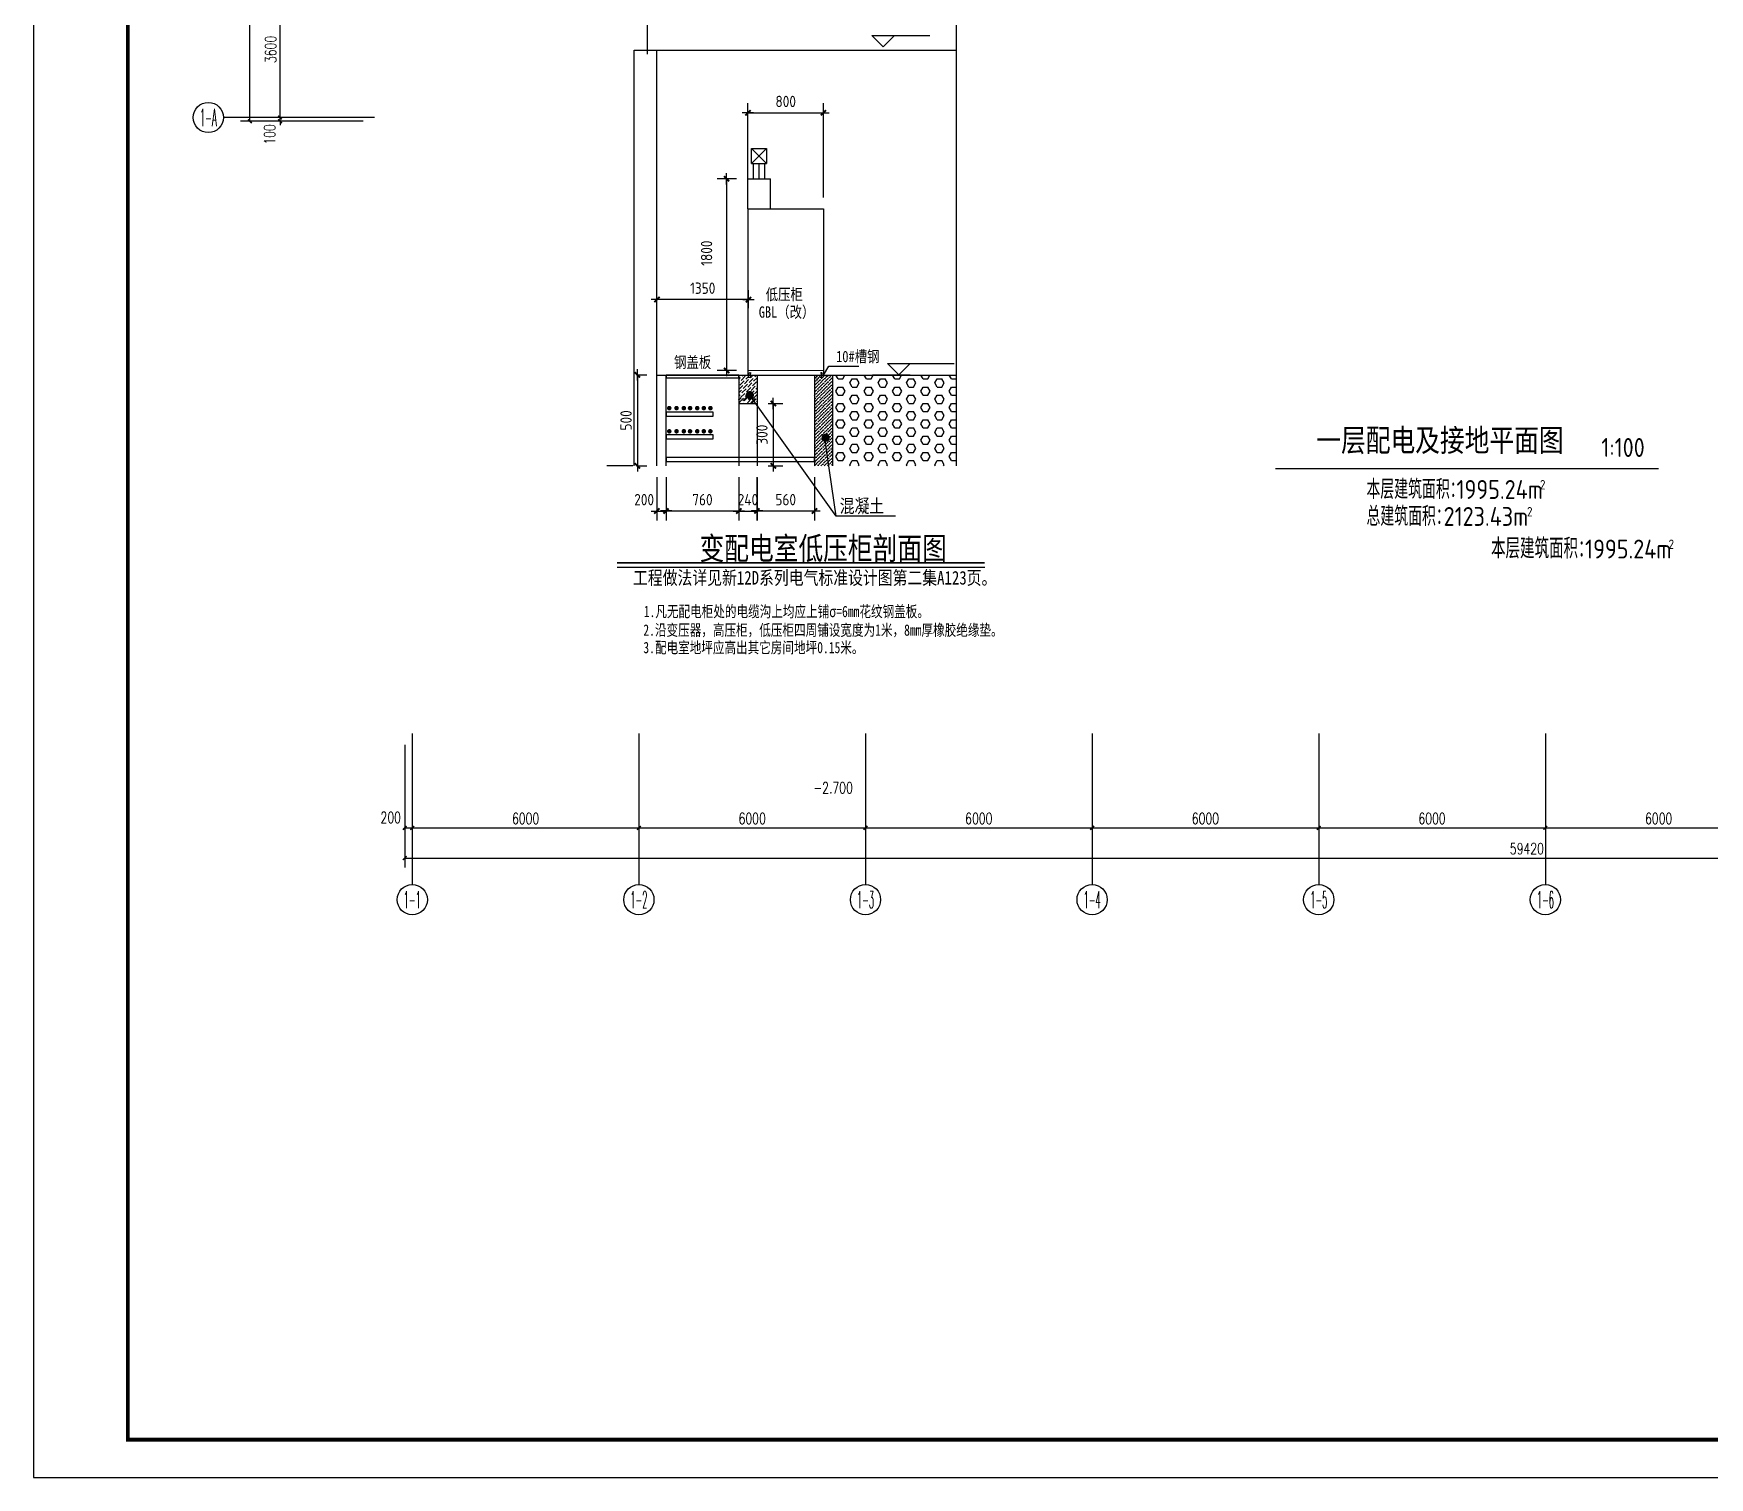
# Model space of a CAD drawing. Extents: x 815029915 to 815825525, y 579155098 to 579748855.
# Drawn here: x 815136770 to 815181143, y 579524220 to 579562431 of the extents above; entities that cross this region are included whole.
import ezdxf
from ezdxf.enums import TextEntityAlignment as Align

# ---------------------------------------------------------------- set-up
doc = ezdxf.new("R2010")
doc.units = 0
doc.header["$LTSCALE"] = 100
doc.header["$MEASUREMENT"] = 0
doc.linetypes.add('CONTINOUS', pattern=[0])
for name, color, linetype in [('AA', 122, 'Continuous'), ('AXIS', 3, 'Continuous'), ('AXIS_TEXT', 7, 'Continuous'), ('DIM_ELEV', 3, 'Continuous'), ('jj', 130, 'Continuous'), ('LWIRE', 4, 'Continuous'), ('PUB_TEXT', 7, 'Continuous'), ('text', 241, 'Continuous'), ('WALL', 9, 'Continuous'), ('ZG-图框层', 4, 'Continuous'), ('zm', 1, 'Continuous')]:
    doc.layers.add(name, color=color, linetype=linetype)
doc.styles.add('-华文细黑', font='', dxfattribs={"width": 0.8})
doc.styles.add('12', font='', dxfattribs={"width": 0.8})
doc.styles.add('_TCH_AXIS', font='COMPLEX', dxfattribs={"bigfont": 'GBCBIG'})
doc.styles.add('_TCH_DIM', font='SIMPLEX', dxfattribs={"bigfont": 'GBCBIG'})
doc.styles.add('_TCH_DIM_T3', font='SIMPLEX', dxfattribs={"width": 0.705882, "bigfont": 'GBCBIG'})
doc.styles.add('COMPLEX', font='COMPLEX')
doc.styles.get("Standard").update_dxf_attribs({"font": 'gbenor.shx', "bigfont": 'gbcbig.shx'})
doc.styles.add('图签各称', font='')
doc.styles.add('黑体', font='', dxfattribs={"width": 0.7})
doc.styles.get('-华文细黑').set_extended_font_data('STXihei')
doc.styles.get('12').set_extended_font_data('SimSun')
doc.styles.get('图签各称').set_extended_font_data('SimSun')
doc.styles.get('黑体').set_extended_font_data('SimHei')
doc.dimstyles.new('_TCH_ARCH-100', dxfattribs={"dimscale": 100, "dimtxt": 2.975, "dimasz": 1, "dimexe": 2.5, "dimexo": 3, "dimgap": 1, "dimtad": 1, "dimdec": 0, "dimzin": 0, "dimdsep": 46, "dimtxsty": '_TCH_DIM_T3', "dimblk": 'ARCHTICK', "dimcen": 0.09, "dimclrt": 7, "dimazin": 2, "dimtfac": 1, "dimtdec": 0, "dimtix": 1, "dimtmove": 2, "dimatfit": 3, "dimfxl": 0, "dimtolj": 1, "dimtzin": 0, "dimarcsym": 0})
doc.dimstyles.new('dimn', dxfattribs={"dimtxt": 300, "dimasz": 1, "dimexe": 250, "dimexo": 300, "dimgap": 150, "dimtad": 1, "dimdec": 0, "dimzin": 0, "dimdsep": 46, "dimtxsty": 'Standard', "dimblk": '_DIMX', "dimcen": 0.09, "dimclrt": 7, "dimadec": 1, "dimazin": 0, "dimtfac": 1, "dimtdec": 0, "dimtix": 1, "dimtmove": 2, "dimatfit": 3, "dimfxl": 0, "dimtolj": 1, "dimtzin": 0, "dimarcsym": 0})

# ---------------------------------------------------------------- blocks, each defined once
blk = doc.blocks.new('_DIMX')
blk.add_line((-150, 0), (150, 0))
at = {"const_width": 50}
blk.add_lwpolyline([(-70, -70), (70, 70)], dxfattribs=at)
blk = doc.blocks.new('*D97')
at = {"layer": 'AXIS', "color": 0, "lineweight": -2, "transparency": 16777216}
for p, q in [((815152731, 579553398), (815153008, 579553398)), ((815152758, 579553397), (815152758, 579550991)), ((815152731, 579550990), (815153008, 579550990))]:
    blk.add_line(p, q, dxfattribs=at)
at = {"layer": 'Defpoints', "color": 0, "transparency": 16777216}
for p in [(815152431, 579553398), (815152431, 579550990), (815152758, 579550990)]:
    blk.add_point(p, dxfattribs=at)
at = {"layer": 'AXIS', "color": 0, "lineweight": -2, "transparency": 16777216}
for p, rotation in [((815152758, 579553398), 90), ((815152758, 579550990), 270)]:
    blk.add_blockref('_DIMX', p, dxfattribs=dict(at, rotation=rotation))
at = {"layer": 'AXIS', "color": 7, "transparency": 16777216, "insert": (815152458, 579552194), "char_height": 300, "attachment_point": 5, "rotation": 90}
blk.add_mtext('\\A1;500', dxfattribs=at)
blk = doc.blocks.new('*D98')
at = {"layer": 'AXIS', "color": 0, "lineweight": -2, "transparency": 16777216}
for p, q in [((815153276, 579555153), (815153276, 579555642)), ((815155699, 579555392), (815153277, 579555392)), ((815155700, 579555161), (815155700, 579555642))]:
    blk.add_line(p, q, dxfattribs=at)
at = {"layer": 'Defpoints', "color": 0, "transparency": 16777216}
for p in [(815153276, 579555392), (815153276, 579554853), (815155700, 579554861)]:
    blk.add_point(p, dxfattribs=at)
at = {"layer": 'AXIS', "color": 0, "lineweight": -2, "transparency": 16777216, "rotation": 180}
blk.add_blockref('_DIMX', (815153276, 579555392), dxfattribs=at)
at = {"layer": 'AXIS', "color": 0, "lineweight": -2, "transparency": 16777216}
blk.add_blockref('_DIMX', (815155700, 579555392), dxfattribs=at)
at = {"layer": 'AXIS', "color": 7, "transparency": 16777216, "insert": (815154488, 579555692), "char_height": 300, "attachment_point": 5}
blk.add_mtext('\\A1;1350', dxfattribs=at)
blk = doc.blocks.new('*D99')
at = {"layer": 'AXIS', "color": 0, "lineweight": -2, "transparency": 16777216}
for p, q in [((815153276, 579550690), (815153276, 579549546)), ((815153516, 579550690), (815153516, 579549546)), ((815153275, 579549796), (815153274, 579549796)), ((815153276, 579549796), (815153516, 579549796)), ((815153517, 579549796), (815153518, 579549796))]:
    blk.add_line(p, q, dxfattribs=at)
at = {"layer": 'Defpoints', "color": 0, "transparency": 16777216}
for p in [(815153276, 579550990), (815153516, 579550990), (815153516, 579549796)]:
    blk.add_point(p, dxfattribs=at)
at = {"layer": 'AXIS', "color": 0, "lineweight": -2, "transparency": 16777216}
blk.add_blockref('_DIMX', (815153276, 579549796), dxfattribs=at)
at = {"layer": 'AXIS', "color": 0, "lineweight": -2, "transparency": 16777216, "rotation": 180}
blk.add_blockref('_DIMX', (815153516, 579549796), dxfattribs=at)
at = {"layer": 'AXIS', "color": 7, "transparency": 16777216, "insert": (815152937, 579550096), "char_height": 300, "attachment_point": 5}
blk.add_mtext('\\A1;200', dxfattribs=at)
blk = doc.blocks.new('*D101')
at = {"layer": 'AXIS', "color": 0, "lineweight": -2, "transparency": 16777216}
for p, q in [((815155445, 579550687), (815155445, 579549546)), ((815155925, 579550690), (815155925, 579549546)), ((815155444, 579549796), (815155443, 579549796)), ((815155445, 579549796), (815155925, 579549796)), ((815155926, 579549796), (815155927, 579549796))]:
    blk.add_line(p, q, dxfattribs=at)
at = {"layer": 'Defpoints', "color": 0, "transparency": 16777216}
for p in [(815155445, 579550987), (815155925, 579550990), (815155925, 579549796)]:
    blk.add_point(p, dxfattribs=at)
at = {"layer": 'AXIS', "color": 0, "lineweight": -2, "transparency": 16777216}
blk.add_blockref('_DIMX', (815155445, 579549796), dxfattribs=at)
at = {"layer": 'AXIS', "color": 0, "lineweight": -2, "transparency": 16777216, "rotation": 180}
blk.add_blockref('_DIMX', (815155925, 579549796), dxfattribs=at)
at = {"layer": 'AXIS', "color": 7, "transparency": 16777216, "insert": (815155685, 579550096), "char_height": 300, "attachment_point": 5}
blk.add_mtext('\\A1;240', dxfattribs=at)
blk = doc.blocks.new('*D104')
at = {"layer": 'AXIS', "color": 0, "lineweight": -2, "transparency": 16777216}
for p, q in [((815156225, 579552642), (815156606, 579552642)), ((815156356, 579552641), (815156356, 579550991)), ((815156225, 579550990), (815156606, 579550990))]:
    blk.add_line(p, q, dxfattribs=at)
at = {"layer": 'Defpoints', "color": 0, "transparency": 16777216}
for p in [(815155925, 579552642), (815155925, 579550990), (815156356, 579550990)]:
    blk.add_point(p, dxfattribs=at)
at = {"layer": 'AXIS', "color": 0, "lineweight": -2, "transparency": 16777216}
for p, rotation in [((815156356, 579552642), 90), ((815156356, 579550990), 270)]:
    blk.add_blockref('_DIMX', p, dxfattribs=dict(at, rotation=rotation))
at = {"layer": 'AXIS', "color": 7, "transparency": 16777216, "insert": (815156056, 579551816), "char_height": 300, "attachment_point": 5, "rotation": 90}
blk.add_mtext('\\A1;300', dxfattribs=at)
blk = doc.blocks.new('*U93')
at = {"style": '12', "width": 0.8}
blk.add_text('钢盖板', height=300, dxfattribs=at).set_placement((82721, 618331))
blk = doc.blocks.new('_AXISO')
blk.add_circle((0, 0), 0.5)
at = {"layer": 'AXIS_TEXT', "style": 'COMPLEX', "width": 1.041667}
blk.add_attdef('A', text='', height=0.56, dxfattribs=at).set_placement((-0.25, -0.28), (0.25, -0.28), align=Align.FIT)
blk = doc.blocks.new('_ArchTick')
at = {"color": 0, "linetype": 'ByBlock', "const_width": 0.4}
blk.add_lwpolyline([(-0.5, -0.5), (0.5, 0.5)], dxfattribs=at)
blk = doc.blocks.new('*D191')
at = {"layer": 'AXIS', "color": 0, "lineweight": -2, "transparency": 16777216}
for p, q in [((815145498, 579588610), (815142248, 579588610)), ((815142498, 579560110), (815142498, 579588610)), ((815145498, 579560110), (815142248, 579560110))]:
    blk.add_line(p, q, dxfattribs=at)
at = {"layer": 'Defpoints', "color": 0, "transparency": 16777216}
for p in [(815142498, 579588610), (815145798, 579588610), (815145798, 579560110)]:
    blk.add_point(p, dxfattribs=at)
at = {"layer": 'AXIS', "color": 0, "lineweight": -2, "transparency": 16777216, "xscale": 100, "yscale": 100, "zscale": 100}
for p, rotation in [((815142498, 579588610), 90), ((815142498, 579560110), 270)]:
    blk.add_blockref('_ArchTick', p, dxfattribs=dict(at, rotation=rotation))
at = {"layer": 'AXIS', "color": 7, "transparency": 16777216, "insert": (815142249, 579574360), "char_height": 297.5, "attachment_point": 5, "rotation": 90, "style": '_TCH_DIM_T3'}
blk.add_mtext('\\A1;28500', dxfattribs=at)
blk = doc.blocks.new('*D192')
at = {"layer": 'AXIS', "color": 0, "lineweight": -2, "transparency": 16777216}
for p, q in [((815145498, 579560210), (815143048, 579560210)), ((815143298, 579560210), (815143298, 579560310)), ((815143298, 579560110), (815143298, 579560210)), ((815145498, 579560110), (815143048, 579560110)), ((815143298, 579560110), (815143298, 579560010))]:
    blk.add_line(p, q, dxfattribs=at)
at = {"layer": 'Defpoints', "color": 0, "transparency": 16777216}
for p in [(815143298, 579560210), (815145798, 579560210), (815145798, 579560110)]:
    blk.add_point(p, dxfattribs=at)
at = {"layer": 'AXIS', "color": 0, "lineweight": -2, "transparency": 16777216, "xscale": 100, "yscale": 100, "zscale": 100}
for p, rotation in [((815143298, 579560210), 270), ((815143298, 579560110), 90)]:
    blk.add_blockref('_ArchTick', p, dxfattribs=dict(at, rotation=rotation))
at = {"layer": 'AXIS', "color": 7, "transparency": 16777216, "insert": (815143023, 579559760), "char_height": 297.5, "attachment_point": 5, "rotation": 90, "style": '_TCH_DIM_T3'}
blk.add_mtext('\\A1;100', dxfattribs=at)
blk = doc.blocks.new('*D193')
at = {"layer": 'AXIS', "color": 0, "lineweight": -2, "transparency": 16777216}
for p, q in [((815145498, 579563810), (815143048, 579563810)), ((815143298, 579560210), (815143298, 579563810)), ((815145498, 579560210), (815143048, 579560210))]:
    blk.add_line(p, q, dxfattribs=at)
at = {"layer": 'Defpoints', "color": 0, "transparency": 16777216}
for p in [(815143298, 579563810), (815145798, 579563810), (815145798, 579560210)]:
    blk.add_point(p, dxfattribs=at)
at = {"layer": 'AXIS', "color": 0, "lineweight": -2, "transparency": 16777216, "xscale": 100, "yscale": 100, "zscale": 100}
for p, rotation in [((815143298, 579563810), 90), ((815143298, 579560210), 270)]:
    blk.add_blockref('_ArchTick', p, dxfattribs=dict(at, rotation=rotation))
at = {"layer": 'AXIS', "color": 7, "transparency": 16777216, "insert": (815143049, 579562010), "char_height": 297.5, "attachment_point": 5, "rotation": 90, "style": '_TCH_DIM_T3'}
blk.add_mtext('\\A1;3600', dxfattribs=at)
blk = doc.blocks.new('*D216')
at = {"layer": 'AXIS', "color": 0, "lineweight": -2, "transparency": 16777216}
for p, q in [((815146598, 579543610), (815146598, 579540360)), ((815206018, 579543610), (815206018, 579540360)), ((815146598, 579540610), (815206018, 579540610))]:
    blk.add_line(p, q, dxfattribs=at)
at = {"layer": 'Defpoints', "color": 0, "transparency": 16777216}
for p in [(815146598, 579543910), (815206018, 579543910), (815206018, 579540610)]:
    blk.add_point(p, dxfattribs=at)
at = {"layer": 'AXIS', "color": 0, "lineweight": -2, "transparency": 16777216, "xscale": 100, "yscale": 100, "zscale": 100, "rotation": 180}
blk.add_blockref('_ArchTick', (815146598, 579540610), dxfattribs=at)
at = {"layer": 'AXIS', "color": 0, "lineweight": -2, "transparency": 16777216, "xscale": 100, "yscale": 100, "zscale": 100}
blk.add_blockref('_ArchTick', (815206018, 579540610), dxfattribs=at)
at = {"layer": 'AXIS', "color": 7, "transparency": 16777216, "insert": (815176308, 579540859), "char_height": 297.5, "attachment_point": 5, "style": '_TCH_DIM_T3'}
blk.add_mtext('\\A1;59420', dxfattribs=at)
blk = doc.blocks.new('*D217')
at = {"layer": 'AXIS', "color": 0, "lineweight": -2, "transparency": 16777216}
for p, q in [((815146598, 579543610), (815146598, 579541160)), ((815146798, 579543610), (815146798, 579541160)), ((815146598, 579541410), (815146798, 579541410))]:
    blk.add_line(p, q, dxfattribs=at)
at = {"layer": 'Defpoints', "color": 0, "transparency": 16777216}
for p in [(815146598, 579543910), (815146798, 579543910), (815146798, 579541410)]:
    blk.add_point(p, dxfattribs=at)
at = {"layer": 'AXIS', "color": 0, "lineweight": -2, "transparency": 16777216, "xscale": 100, "yscale": 100, "zscale": 100, "rotation": 180}
blk.add_blockref('_ArchTick', (815146598, 579541410), dxfattribs=at)
at = {"layer": 'AXIS', "color": 0, "lineweight": -2, "transparency": 16777216, "xscale": 100, "yscale": 100, "zscale": 100}
blk.add_blockref('_ArchTick', (815146798, 579541410), dxfattribs=at)
at = {"layer": 'AXIS', "color": 7, "transparency": 16777216, "insert": (815146228, 579541685), "char_height": 297.5, "attachment_point": 5, "style": '_TCH_DIM_T3'}
blk.add_mtext('\\A1;200', dxfattribs=at)
blk = doc.blocks.new('*D218')
at = {"layer": 'AXIS', "color": 0, "lineweight": -2, "transparency": 16777216}
for p, q in [((815146798, 579543610), (815146798, 579541160)), ((815152798, 579543610), (815152798, 579541160)), ((815146798, 579541410), (815152798, 579541410))]:
    blk.add_line(p, q, dxfattribs=at)
at = {"layer": 'Defpoints', "color": 0, "transparency": 16777216}
for p in [(815146798, 579543910), (815152798, 579543910), (815152798, 579541410)]:
    blk.add_point(p, dxfattribs=at)
at = {"layer": 'AXIS', "color": 0, "lineweight": -2, "transparency": 16777216, "xscale": 100, "yscale": 100, "zscale": 100, "rotation": 180}
blk.add_blockref('_ArchTick', (815146798, 579541410), dxfattribs=at)
at = {"layer": 'AXIS', "color": 0, "lineweight": -2, "transparency": 16777216, "xscale": 100, "yscale": 100, "zscale": 100}
blk.add_blockref('_ArchTick', (815152798, 579541410), dxfattribs=at)
at = {"layer": 'AXIS', "color": 7, "transparency": 16777216, "insert": (815149798, 579541659), "char_height": 297.5, "attachment_point": 5, "style": '_TCH_DIM_T3'}
blk.add_mtext('\\A1;6000', dxfattribs=at)
blk = doc.blocks.new('*D219')
at = {"layer": 'AXIS', "color": 0, "lineweight": -2, "transparency": 16777216}
for p, q in [((815152798, 579543610), (815152798, 579541160)), ((815158798, 579543610), (815158798, 579541160)), ((815152798, 579541410), (815158798, 579541410))]:
    blk.add_line(p, q, dxfattribs=at)
at = {"layer": 'Defpoints', "color": 0, "transparency": 16777216}
for p in [(815152798, 579543910), (815158798, 579543910), (815158798, 579541410)]:
    blk.add_point(p, dxfattribs=at)
at = {"layer": 'AXIS', "color": 0, "lineweight": -2, "transparency": 16777216, "xscale": 100, "yscale": 100, "zscale": 100, "rotation": 180}
blk.add_blockref('_ArchTick', (815152798, 579541410), dxfattribs=at)
at = {"layer": 'AXIS', "color": 0, "lineweight": -2, "transparency": 16777216, "xscale": 100, "yscale": 100, "zscale": 100}
blk.add_blockref('_ArchTick', (815158798, 579541410), dxfattribs=at)
at = {"layer": 'AXIS', "color": 7, "transparency": 16777216, "insert": (815155798, 579541659), "char_height": 297.5, "attachment_point": 5, "style": '_TCH_DIM_T3'}
blk.add_mtext('\\A1;6000', dxfattribs=at)
blk = doc.blocks.new('*D220')
at = {"layer": 'AXIS', "color": 0, "lineweight": -2, "transparency": 16777216}
for p, q in [((815158798, 579543610), (815158798, 579541160)), ((815164798, 579543610), (815164798, 579541160)), ((815158798, 579541410), (815164798, 579541410))]:
    blk.add_line(p, q, dxfattribs=at)
at = {"layer": 'Defpoints', "color": 0, "transparency": 16777216}
for p in [(815158798, 579543910), (815164798, 579543910), (815164798, 579541410)]:
    blk.add_point(p, dxfattribs=at)
at = {"layer": 'AXIS', "color": 0, "lineweight": -2, "transparency": 16777216, "xscale": 100, "yscale": 100, "zscale": 100, "rotation": 180}
blk.add_blockref('_ArchTick', (815158798, 579541410), dxfattribs=at)
at = {"layer": 'AXIS', "color": 0, "lineweight": -2, "transparency": 16777216, "xscale": 100, "yscale": 100, "zscale": 100}
blk.add_blockref('_ArchTick', (815164798, 579541410), dxfattribs=at)
at = {"layer": 'AXIS', "color": 7, "transparency": 16777216, "insert": (815161798, 579541659), "char_height": 297.5, "attachment_point": 5, "style": '_TCH_DIM_T3'}
blk.add_mtext('\\A1;6000', dxfattribs=at)
blk = doc.blocks.new('*D221')
at = {"layer": 'AXIS', "color": 0, "lineweight": -2, "transparency": 16777216}
for p, q in [((815164798, 579543610), (815164798, 579541160)), ((815170798, 579543610), (815170798, 579541160)), ((815164798, 579541410), (815170798, 579541410))]:
    blk.add_line(p, q, dxfattribs=at)
at = {"layer": 'Defpoints', "color": 0, "transparency": 16777216}
for p in [(815164798, 579543910), (815170798, 579543910), (815170798, 579541410)]:
    blk.add_point(p, dxfattribs=at)
at = {"layer": 'AXIS', "color": 0, "lineweight": -2, "transparency": 16777216, "xscale": 100, "yscale": 100, "zscale": 100, "rotation": 180}
blk.add_blockref('_ArchTick', (815164798, 579541410), dxfattribs=at)
at = {"layer": 'AXIS', "color": 0, "lineweight": -2, "transparency": 16777216, "xscale": 100, "yscale": 100, "zscale": 100}
blk.add_blockref('_ArchTick', (815170798, 579541410), dxfattribs=at)
at = {"layer": 'AXIS', "color": 7, "transparency": 16777216, "insert": (815167798, 579541659), "char_height": 297.5, "attachment_point": 5, "style": '_TCH_DIM_T3'}
blk.add_mtext('\\A1;6000', dxfattribs=at)
blk = doc.blocks.new('*D222')
at = {"layer": 'AXIS', "color": 0, "lineweight": -2, "transparency": 16777216}
for p, q in [((815170798, 579543610), (815170798, 579541160)), ((815176798, 579543610), (815176798, 579541160)), ((815170798, 579541410), (815176798, 579541410))]:
    blk.add_line(p, q, dxfattribs=at)
at = {"layer": 'Defpoints', "color": 0, "transparency": 16777216}
for p in [(815170798, 579543910), (815176798, 579543910), (815176798, 579541410)]:
    blk.add_point(p, dxfattribs=at)
at = {"layer": 'AXIS', "color": 0, "lineweight": -2, "transparency": 16777216, "xscale": 100, "yscale": 100, "zscale": 100, "rotation": 180}
blk.add_blockref('_ArchTick', (815170798, 579541410), dxfattribs=at)
at = {"layer": 'AXIS', "color": 0, "lineweight": -2, "transparency": 16777216, "xscale": 100, "yscale": 100, "zscale": 100}
blk.add_blockref('_ArchTick', (815176798, 579541410), dxfattribs=at)
at = {"layer": 'AXIS', "color": 7, "transparency": 16777216, "insert": (815173798, 579541659), "char_height": 297.5, "attachment_point": 5, "style": '_TCH_DIM_T3'}
blk.add_mtext('\\A1;6000', dxfattribs=at)
blk = doc.blocks.new('*D223')
at = {"layer": 'AXIS', "color": 0, "lineweight": -2, "transparency": 16777216}
for p, q in [((815176798, 579543610), (815176798, 579541160)), ((815182798, 579543610), (815182798, 579541160)), ((815176798, 579541410), (815182798, 579541410))]:
    blk.add_line(p, q, dxfattribs=at)
at = {"layer": 'Defpoints', "color": 0, "transparency": 16777216}
for p in [(815176798, 579543910), (815182798, 579543910), (815182798, 579541410)]:
    blk.add_point(p, dxfattribs=at)
at = {"layer": 'AXIS', "color": 0, "lineweight": -2, "transparency": 16777216, "xscale": 100, "yscale": 100, "zscale": 100, "rotation": 180}
blk.add_blockref('_ArchTick', (815176798, 579541410), dxfattribs=at)
at = {"layer": 'AXIS', "color": 0, "lineweight": -2, "transparency": 16777216, "xscale": 100, "yscale": 100, "zscale": 100}
blk.add_blockref('_ArchTick', (815182798, 579541410), dxfattribs=at)
at = {"layer": 'AXIS', "color": 7, "transparency": 16777216, "insert": (815179798, 579541659), "char_height": 297.5, "attachment_point": 5, "style": '_TCH_DIM_T3'}
blk.add_mtext('\\A1;6000', dxfattribs=at)
blk = doc.blocks.new('ll')
at = {"layer": 'ZG-图框层'}
blk.add_lwpolyline([(815136770, 579524220), (815255670, 579524220), (815255670, 579608320), (815136770, 579608320)], close=True, dxfattribs=at)

msp = doc.modelspace()

# ---------------------------------------------------------------- hatches: boundary and pattern name
h = msp.add_hatch()
h.set_pattern_fill('HEX', color=256, scale=1000, style=0)
h.set_pattern_definition([(0, (814678446.21, 578917847.46), (0, 216.50635), [125, -250]), (120, (814678446.21, 578917847.46), (-187.5, -108.253175), [125, -250]), (60, (814678571.21, 578917847.46), (-187.5, 108.253175), [125, -250])])
h.paths.add_polyline_path([(815161196.8, 579553389.6), (815159484.7, 579553389.6), (815157925.2, 579553389.6), (815157925.2, 579550989.6), (815159311.5, 579550989.6), (815159311.5, 579551362.3, -0.4142136), (815159256.7, 579551417.1, -1), (815159366.3, 579551417.1, -0.4142136), (815159311.5, 579551362.3), (815159311.5, 579550989.6), (815161196.8, 579550989.6)])
at = {"layer": 'jj', "linetype": 'Continuous'}
h = msp.add_hatch(dxfattribs=at)
h.set_pattern_fill('ANSI36', color=256, scale=500, style=0)
h.set_pattern_definition([(45, (814678446.21, 578917847.456), (33.1456304, 121.533978), [156.25, -31.25, 0, -31.25])])
h.paths.add_polyline_path([(815157925.2, 579553389.6), (815157674.1, 579553389.6), (815157674.1, 579553329.6), (815157629, 579553329.6), (815157629, 579553389.6), (815157445.2, 579553389.6), (815157445.2, 579551209.2), (815157447.9, 579551209.2), (815157447.9, 579551105.7), (815157445.2, 579551105.7), (815157445.2, 579550989.6), (815157925.2, 579550989.6)])

# ---------------------------------------------------------------- linework, layer by layer
for p, q in [((815161196.8, 579563186.6), (815161196.8, 579550989.6)), ((815159266.2, 579562075.8), (815158966.2, 579562375.8)), ((815158966.2, 579562375.8), (815159566.2, 579562375.8)), ((815159566.2, 579562375.8), (815159266.2, 579562075.8)), ((815159566.2, 579562375.8), (815160496.8, 579562375.8)), ((815158022.2, 579549657.8), (815155735.7, 579552863.5)), ((815158022.2, 579549657.8), (815157721, 579551713.4)), ((815159588.4, 579549657.8), (815158022.2, 579549657.8)), ((815161953, 579548298.2), (815152219.1, 579548298.2)), ((815161953, 579548298.2), (815152219.1, 579548298.2))]:
    msp.add_line(p, q)
msp.add_lwpolyline([(815155445.2, 579553389.6), (815153516.1, 579553389.6), (815153516.1, 579553318.2), (815155445.2, 579553318.2)], close=True)
at = {"const_width": 109.1}
for points in [[(815155680.9, 579552863.5, 1), (815155790.5, 579552863.5, 1)], [(815157688.3, 579551735.5, 1), (815157797.9, 579551735.5, 1)]]:
    msp.add_lwpolyline(points, format="xyb", close=True, dxfattribs=at)
at = {"const_width": 40}
msp.add_lwpolyline([(815161953, 579548426.3), (815152219.1, 579548426.3)], dxfattribs=at)
msp.add_lwpolyline([(815161953, 579548426.3), (815152219.1, 579548426.3)], dxfattribs=at)
at = {"layer": 'AA', "linetype": 'CONTINOUS'}
for p, q in [((815155777.6, 579558989.6), (815155777.6, 579559389.6)), ((815155777.6, 579559389.6), (815156177.6, 579558989.6)), ((815155777.6, 579558989.6), (815156177.6, 579559389.6)), ((815155777.6, 579559389.6), (815156177.6, 579559389.6)), ((815156177.6, 579559389.6), (815156177.6, 579558989.6)), ((815155777.6, 579558989.6), (815156177.6, 579558989.6)), ((815155835.2, 579558589.6), (815155835.2, 579558989.6)), ((815155985.2, 579558589.6), (815155985.2, 579558989.6)), ((815156135.2, 579558589.6), (815156135.2, 579558989.6)), ((815155685.2, 579557789.6), (815155685.2, 579558589.6)), ((815155685.2, 579558589.6), (815156285.2, 579558589.6)), ((815156285.2, 579557789.6), (815156285.2, 579558589.6)), ((815155685.2, 579557789.6), (815157685.2, 579557789.6)), ((815155685.2, 579557789.6), (815155685.2, 579553389.6)), ((815157685.2, 579557789.6), (815157685.2, 579553389.6)), ((815157685.2, 579553389.6), (815157826.5, 579553628.2)), ((815157826.5, 579553628.2), (815158621.9, 579553628.2)), ((815155745.2, 579553389.6), (815155745.2, 579553468.9)), ((815155745.2, 579553449.6), (815155745.2, 579553329.6)), ((815155745.2, 579553429.7), (815155745.2, 579553316.2)), ((815157629, 579553389.6), (815157629, 579553468.9)), ((815157629, 579553449.6), (815157629, 579553329.6)), ((815157629, 579553429.7), (815157629, 579553316.2)), ((815159484.7, 579553389.6), (815161196.8, 579553389.6))]:
    msp.add_line(p, q, dxfattribs=at)
at = {"layer": 'AA', "linetype": 'CONTINOUS', "const_width": 20}
for points in [[(815157685.2, 579553514.3), (815155685.2, 579553514.3)], [(815155780.4, 579553449.6), (815155700, 579553449.6), (815155700, 579553329.6), (815155780.4, 579553329.6)], [(815157593.8, 579553449.6), (815157674.1, 579553449.6), (815157674.1, 579553329.6), (815157593.8, 579553329.6)]]:
    msp.add_lwpolyline(points, dxfattribs=at)
at = {"layer": 'AXIS'}
for p, q in [((815153021.8, 579561887.1), (815153021.8, 579563458.9)), ((815145798.1, 579560210.1), (815141798.1, 579560210.1)), ((815153276.1, 579554419.6), (815153276.1, 579560110.5)), ((815155385.2, 579558589.6), (815154870.1, 579558589.6)), ((815155120.1, 579558588.6), (815155120.1, 579553515.3)), ((815155385.2, 579553514.3), (815154870.1, 579553514.3)), ((815146798.1, 579543910.1), (815146798.1, 579539910.1)), ((815152798.1, 579543910.1), (815152798.1, 579539910.1)), ((815158798.1, 579543910.1), (815158798.1, 579539910.1)), ((815164798.1, 579543910.1), (815164798.1, 579539910.1)), ((815170798.1, 579543910.1), (815170798.1, 579539910.1)), ((815176798.1, 579543910.1), (815176798.1, 579539910.1))]:
    msp.add_line(p, q, dxfattribs=at)
at = {"layer": 'Defpoints', "color": 0, "linetype": 'ByBlock'}
for p in [(815156177.6, 579559039.6), (815156177.6, 579557789.6), (815155745.2, 579553329.6), (815155745.2, 579553329.6), (815157629, 579553329.6), (815157629, 579553329.6)]:
    msp.add_point(p, dxfattribs=at)
at = {"layer": 'DIM_ELEV'}
for p, q in [((815159677.8, 579553400.8), (815159377.8, 579553700.8)), ((815159377.8, 579553700.8), (815161142.8, 579553700.8)), ((815159677.8, 579553400.8), (815159977.8, 579553700.8)), ((815158985.1, 579553400.8), (815159977.8, 579553400.8))]:
    msp.add_line(p, q, dxfattribs=at)
at = {"layer": 'jj'}
for p, q in [((815155445.2, 579553389.6), (815155445.2, 579550989.6)), ((815155445.2, 579553368.5), (815155466.2, 579553389.6)), ((815155445.2, 579553280.1), (815155492.6, 579553327.6)), ((815155445.2, 579553191.7), (815155459.5, 579553206)), ((815155445.2, 579553014.9), (815155547.9, 579553117.6)), ((815155470.5, 579553128.7), (815155581, 579553239.2)), ((815155503.7, 579553250.2), (815155614.2, 579553360.7)), ((815155536.8, 579553371.8), (815155554.6, 579553389.6)), ((815155558.9, 579553040.3), (815155669.4, 579553150.8)), ((815155592.1, 579553161.8), (815155702.6, 579553272.3)), ((815155625.2, 579553283.4), (815155700, 579553358.2)), ((815155680.5, 579553073.5), (815155791, 579553183.9)), ((815155713.6, 579553195), (815155824.1, 579553305.5)), ((815155746.8, 579553316.5), (815155819.8, 579553389.6)), ((815155768.9, 579552985.1), (815155879.3, 579553095.6)), ((815155802, 579553106.6), (815155912.5, 579553217.1)), ((815155835.1, 579553228.1), (815155925.2, 579553318.2)), ((815155868.3, 579553349.7), (815155908.2, 579553389.6)), ((815155923.5, 579553139.7), (815155925.2, 579553141.4)), ((815155925.2, 579553389.6), (815155925.2, 579550989.6)), ((815157445.2, 579553389.6), (815157445.2, 579550989.6)), ((815157925.2, 579553389.6), (815157925.2, 579550989.6)), ((815155445.2, 579552926.6), (815155514.7, 579552996.1)), ((815155445.2, 579552838.2), (815155481.6, 579552874.6)), ((815155445.2, 579552732.7), (815155503.7, 579552791.3)), ((815155445.2, 579552749.8), (815155448.4, 579552753)), ((815155445.2, 579552644.4), (815155470.5, 579552669.7)), ((815155459.5, 579552675.7), (815155570, 579552786.2)), ((815155492.6, 579552797.2), (815155603.1, 579552907.7)), ((815155525.8, 579552918.8), (815155636.3, 579553029.3)), ((815155547.9, 579552710.9), (815155658.4, 579552821.4)), ((815155568.8, 579552641.6), (815155581, 579552653.8)), ((815155581, 579552708.9), (815155691.5, 579552819.3)), ((815155614.2, 579552830.4), (815155724.7, 579552940.9)), ((815155647.3, 579552951.9), (815155757.8, 579553062.4)), ((815155669.4, 579552659.1), (815155779.9, 579552769.6)), ((815155702.6, 579552742), (815155813, 579552852.5)), ((815155735.7, 579552863.5), (815155846.2, 579552974)), ((815155762.2, 579552659.1), (815155872.6, 579552769.6)), ((815155791, 579552653.6), (815155901.4, 579552764.1)), ((815155824.1, 579552775.1), (815155925.2, 579552876.2)), ((815155857.2, 579552896.7), (815155925.2, 579552964.6)), ((815155890.4, 579553018.2), (815155925.2, 579553053)), ((815155912.5, 579552686.8), (815155925.2, 579552699.4))]:
    msp.add_line(p, q, dxfattribs=at)
for points in [[(815154765.4, 579552409.2), (815153522.1, 579552409.2), (815153522.1, 579552305.7), (815154765.4, 579552305.7)], [(815154765.4, 579551809.2), (815153522.1, 579551809.2), (815153522.1, 579551705.7), (815154765.4, 579551705.7)], [(815157447.9, 579551209.2), (815153522.1, 579551209.2), (815153522.1, 579551105.7), (815157447.9, 579551105.7)]]:
    msp.add_lwpolyline(points, close=True, dxfattribs=at)
at = {"layer": 'jj', "const_width": 60}
for points in [[(815153632.2, 579552518.9, -1), (815153572.2, 579552518.9, -1)], [(815153825.1, 579552518.9, -1), (815153765.1, 579552518.9, -1)], [(815154017.9, 579552518.9, -1), (815153957.9, 579552518.9, -1)], [(815154182.6, 579552518.9, -1), (815154122.6, 579552518.9, -1)], [(815154372.9, 579552518.9, -1), (815154313, 579552518.9, -1)], [(815154546.4, 579552518.9, -1), (815154486.4, 579552518.9, -1)], [(815154721.1, 579552518.9, -1), (815154661.1, 579552518.9, -1)], [(815153632.2, 579551905.2, -1), (815153572.2, 579551905.2, -1)], [(815153825.1, 579551905.2, -1), (815153765.1, 579551905.2, -1)], [(815154017.9, 579551905.2, -1), (815153957.9, 579551905.2, -1)], [(815154182.6, 579551905.2, -1), (815154122.6, 579551905.2, -1)], [(815154372.9, 579551905.2, -1), (815154313, 579551905.2, -1)], [(815154546.4, 579551905.2, -1), (815154486.4, 579551905.2, -1)], [(815154721.1, 579551905.2, -1), (815154661.1, 579551905.2, -1)]]:
    msp.add_lwpolyline(points, format="xyb", close=True, dxfattribs=at)
at = {"layer": 'LWIRE', "color": 3, "linetype": 'Continuous'}
for p, q in [((815152676.1, 579561989.6), (815161196.8, 579561989.6)), ((815153276.1, 579553389.6), (815155685.2, 579553389.6)), ((815153276.1, 579553389.6), (815161196.8, 579553389.6)), ((815155445.2, 579552641.6), (815155925.2, 579552641.6)), ((815152641.1, 579550988.2), (815151950.1, 579550988.2))]:
    msp.add_line(p, q, dxfattribs=at)
at = {"layer": 'WALL'}
for p, q in [((815152676.1, 579550989.6), (815152676.1, 579561989.6)), ((815153276.1, 579550989.6), (815153276.1, 579561989.6)), ((815153516.1, 579550989.6), (815153516.1, 579553389.6)), ((815157509.5, 579553251.7), (815157529.8, 579553312.1))]:
    msp.add_line(p, q, dxfattribs=at)
at = {"layer": 'ZG-图框层', "const_width": 100}
msp.add_lwpolyline([(815139270.1, 579525220), (815254670.1, 579525220), (815254670.1, 579607320), (815139270.1, 579607320)], close=True, dxfattribs=at)
at = {"layer": 'zm'}
msp.add_line((815169649.3, 579550921.2), (815179796.8, 579550921.2), dxfattribs=at)

# ---------------------------------------------------------------- block references
msp.add_blockref('*U93', (815071008.3, 578935251.9))
at = {"layer": 'AXIS'}
ref = msp.add_blockref('_AXISO', (815141398.1, 579560210.1), dxfattribs=dict(at, xscale=800, yscale=800, zscale=800))
ref.add_attrib('A', '1-A', dxfattribs={"color": 7, "height": 452.55, "style": '_TCH_AXIS', "width": 0.355932}).set_placement((815141171.8, 579559983.8), (815141624.4, 579559983.8), align=Align.FIT)
for p, rotation in [((815155120.1, 579558589.6), 90), ((815155120.1, 579553514.3), 270)]:
    msp.add_blockref('_DIMX', p, dxfattribs=dict(at, rotation=rotation))
ref = msp.add_blockref('_AXISO', (815146798.1, 579539510.1), dxfattribs=dict(at, xscale=800, yscale=800, zscale=800))
ref.add_attrib('A', '1-1', dxfattribs={"color": 7, "height": 452.55, "style": '_TCH_AXIS', "width": 0.42}).set_placement((815146571.8, 579539283.8), (815147024.4, 579539283.8), align=Align.FIT)
ref = msp.add_blockref('_AXISO', (815152798.1, 579539510.1), dxfattribs=dict(at, xscale=800, yscale=800, zscale=800))
ref.add_attrib('A', '1-2', dxfattribs={"color": 7, "height": 452.55, "style": '_TCH_AXIS', "width": 0.381818}).set_placement((815152571.8, 579539283.8), (815153024.4, 579539283.8), align=Align.FIT)
ref = msp.add_blockref('_AXISO', (815158798.1, 579539510.1), dxfattribs=dict(at, xscale=800, yscale=800, zscale=800))
ref.add_attrib('A', '1-3', dxfattribs={"color": 7, "height": 452.55, "style": '_TCH_AXIS', "width": 0.381818}).set_placement((815158571.8, 579539283.8), (815159024.4, 579539283.8), align=Align.FIT)
ref = msp.add_blockref('_AXISO', (815164798.1, 579539510.1), dxfattribs=dict(at, xscale=800, yscale=800, zscale=800))
ref.add_attrib('A', '1-4', dxfattribs={"color": 7, "height": 452.55, "style": '_TCH_AXIS', "width": 0.368421}).set_placement((815164571.8, 579539283.8), (815165024.4, 579539283.8), align=Align.FIT)
ref = msp.add_blockref('_AXISO', (815170798.1, 579539510.1), dxfattribs=dict(at, xscale=800, yscale=800, zscale=800))
ref.add_attrib('A', '1-5', dxfattribs={"color": 7, "height": 452.55, "style": '_TCH_AXIS', "width": 0.381818}).set_placement((815170571.8, 579539283.8), (815171024.4, 579539283.8), align=Align.FIT)
ref = msp.add_blockref('_AXISO', (815176798.1, 579539510.1), dxfattribs=dict(at, xscale=800, yscale=800, zscale=800))
ref.add_attrib('A', '1-6', dxfattribs={"color": 7, "height": 452.55, "style": '_TCH_AXIS', "width": 0.381818}).set_placement((815176571.8, 579539283.8), (815177024.4, 579539283.8), align=Align.FIT)
at = {"layer": 'zm', "color": 1}
msp.add_blockref('ll', (0, 0), dxfattribs=at)

# ---------------------------------------------------------------- texts
at = {"style": '12', "width": 0.8}
for s, p in [('低压柜', (815156155.7, 579555377.9)), ('10#槽钢', (815158021.4, 579553735))]:
    msp.add_text(s, height=300, dxfattribs=at).set_placement(p)
msp.add_text('GBL（改）', height=300, dxfattribs=at).set_placement((815156708.3, 579554911.7), align=Align.CENTER)
at = {"layer": 'AXIS', "color": 7, "insert": (815154590.2, 579556618.4), "char_height": 300, "attachment_point": 5, "rotation": 90}
msp.add_mtext('1800', dxfattribs=at)
at = {"layer": 'PUB_TEXT'}
for s, height, p in [('1:100', 500, (815178279.8, 579551227)), ('本层建筑面积：', 510.64, (815172061.1, 579550115.6)), ('1995.24m', 500, (815174444, 579550115.6)), ('2', 250, (815176655.3, 579550365.6)), ('总建筑面积：', 510.64, (815172061.1, 579549401.6)), ('2123.43m', 500, (815174103.6, 579549401.6)), ('2', 250, (815176312, 579549651.6)), ('本层建筑面积：', 533.33, (815175359.4, 579548539.4)), ('1995.24m', 500, (815177848.3, 579548539.4)), ('2', 250, (815180059.5, 579548789.4))]:
    msp.add_text(s, height=height, dxfattribs=at).set_placement(p)
at = {"layer": 'PUB_TEXT', "style": '_TCH_DIM', "width": 0.705882}
msp.add_text('-2.700', height=297.5, dxfattribs=at).set_placement((815157418.1, 579542321.9))
at = {"layer": 'text', "style": '黑体', "width": 0.8}
for s, height, p in [('混凝土', 360, (815158114.6, 579549750.4)), ('变配电室低压柜剖面图  ', 600, (815154403.7, 579548508.7)), ('工程做法详见新12D系列电气标准设计图第二集A123页。', 360, (815152642.4, 579547849.3))]:
    msp.add_text(s, height=height, dxfattribs=at).set_placement(p)
at = {"layer": 'zm', "color": 1}
for s, height, style, width, p in [('一层配电及接地平面图', 600, '图签各称', 0.8, (815170733.8, 579551369.9)), ('1.凡无配电柜处的电缆沟上均应上铺σ=6mm花纹钢盖板。', 300, '-华文细黑', 0.75, (815152927.8, 579546987.9)), ('2.沿变压器，高压柜，低压柜四周铺设宽度为1米，8mm厚橡胶绝缘垫。', 300, '-华文细黑', 0.75, (815152916.4, 579546496.1)), ('3.配电室地坪应高出其它房间地坪0.15米。', 300, '-华文细黑', 0.75, (815152916.2, 579546033))]:
    msp.add_text(s, height=height, dxfattribs=dict(at, style=style, width=width)).set_placement(p)

# ---------------------------------------------------------------- dimensions: what is measured, and where the dimension line sits
at = {"layer": 'AXIS'}
for p1, p2, distance, picture, middle in [((815145798.1, 579560110.1), (815145798.1, 579588610.1), 3300, '*D191', (815142249.3, 579574360.1)), ((815145798.1, 579560210.1), (815145798.1, 579563810.1), 2500, '*D193', (815143049.3, 579562010.1)), ((815146598.1, 579543910.1), (815206018.1, 579543910.1), -3300, '*D216', (815176308.1, 579540858.9)), ((815146798.1, 579543910.1), (815152798.1, 579543910.1), -2500, '*D218', (815149798.1, 579541658.9)), ((815152798.1, 579543910.1), (815158798.1, 579543910.1), -2500, '*D219', (815155798.1, 579541658.9)), ((815158798.1, 579543910.1), (815164798.1, 579543910.1), -2500, '*D220', (815161798.1, 579541658.9)), ((815164798.1, 579543910.1), (815170798.1, 579543910.1), -2500, '*D221', (815167798.1, 579541658.9)), ((815170798.1, 579543910.1), (815176798.1, 579543910.1), -2500, '*D222', (815173798.1, 579541658.9)), ((815176798.1, 579543910.1), (815182798.1, 579543910.1), -2500, '*D223', (815179798.1, 579541658.9))]:
    dim = msp.add_aligned_dim(p1=p1, p2=p2, distance=distance, dimstyle='_TCH_ARCH-100', dxfattribs=at)
    dim.commit()
    dim.dimension.update_dxf_attribs({"geometry": picture, "text_midpoint": middle})
for base, p1, p2, text in [((815157685.2, 579560334.7), (815155685.2, 579557789.6), (815157685.2, 579557789.6), '800'), ((815155445.2, 579549796.4), (815153516.1, 579550989.6), (815155445.2, 579550989.6), '760'), ((815157445.2, 579549796.4), (815155925.2, 579550986.6), (815157445.2, 579550989.6), '560')]:
    msp.add_linear_dim(base=base, p1=p1, p2=p2, text=text, dimstyle='dimn', dxfattribs=at).render()
for base, p1, p2, angle, picture, middle in [((815143298.1, 579560210.1), (815145798.1, 579560110.1), (815145798.1, 579560210.1), 90, '*D192', (815143023.1, 579559760.1)), ((815146798.1, 579541410.1), (815146598.1, 579543910.1), (815146798.1, 579543910.1), 0, '*D217', (815146228.1, 579541685.1))]:
    dim = msp.add_linear_dim(base=base, p1=p1, p2=p2, angle=angle, dimstyle='_TCH_ARCH-100', dxfattribs=at)
    dim.commit()
    dim.dimension.update_dxf_attribs({"geometry": picture, "text_midpoint": middle, "dimtype": 161})
for base, p1, p2, text, picture, middle in [((815153276.1, 579555391.9), (815155700, 579554861.2), (815153276.1, 579554853.2), '1350', '*D98', (815154488.1, 579555691.9)), ((815155925.2, 579549796.4), (815155445.2, 579550986.6), (815155925.2, 579550989.6), '240', '*D101', (815155685.2, 579550096.4))]:
    dim = msp.add_linear_dim(base=base, p1=p1, p2=p2, text=text, dimstyle='dimn', dxfattribs=at)
    dim.commit()
    dim.dimension.update_dxf_attribs({"geometry": picture, "text_midpoint": middle})
for base, p1, p2, text, picture, middle in [((815152757.7, 579550989.6), (815152431.1, 579553397.8), (815152431.1, 579550989.6), '500', '*D97', (815152457.7, 579552193.7)), ((815156356, 579550989.6), (815155925.2, 579552641.6), (815155925.2, 579550989.6), '300', '*D104', (815156056, 579551815.6))]:
    dim = msp.add_linear_dim(base=base, p1=p1, p2=p2, angle=90, text=text, dimstyle='dimn', dxfattribs=at)
    dim.commit()
    dim.dimension.update_dxf_attribs({"geometry": picture, "text_midpoint": middle})
dim = msp.add_linear_dim(base=(815153516.1, 579549796.4), p1=(815153276.1, 579550989.6), p2=(815153516.1, 579550989.6), text='200', dimstyle='dimn', dxfattribs=at)
dim.commit()
dim.dimension.update_dxf_attribs({"geometry": '*D99', "text_midpoint": (815152937, 579550096.4), "dimtype": 160})

doc.saveas('drawing.dxf')
